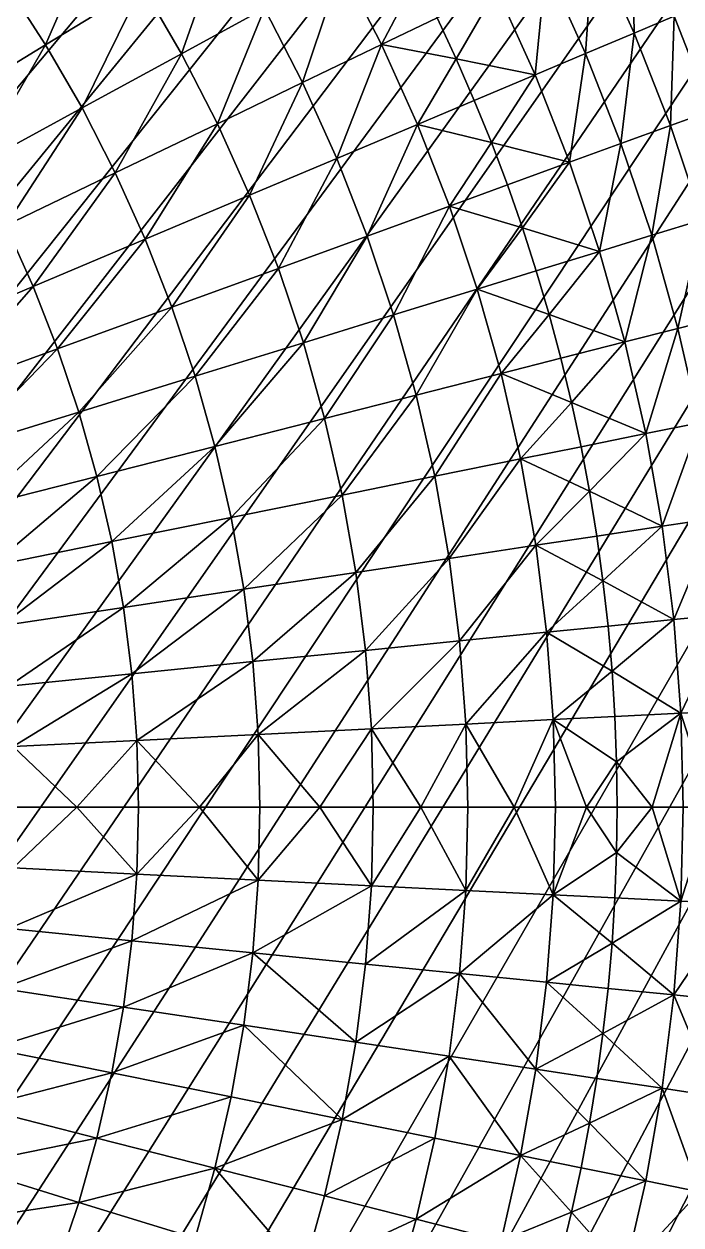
# Model space of a CAD drawing. Header units: millimetres. Extents: x -260 to 430, y -260 to 260.
# Drawn here: x 50.54 to 77.64, y -17.22 to 32.29 of the extents above; entities that cross this region are included whole.
import ezdxf

# ---------------------------------------------------------------- set-up
doc = ezdxf.new("R2010")
doc.units = ezdxf.units.MM
doc.header["$MEASUREMENT"] = 0
doc.layers.add('MESH_3D', color=2, linetype='CONTINUOUS')

msp = doc.modelspace()

# ---------------------------------------------------------------- linework, layer by layer
at = {"layer": 'MESH_3D'}
for points in [[(181.542, 186.125, 2950), (-259.919, 6.482, 2950), (-260, 0, 2950)], [(181.542, 186.125, 2950), (-260, 0, 2950), (-259.919, -6.482, 2950)], [(181.542, 186.125, 2950), (-259.677, 12.96, 2950), (-259.919, 6.482, 2950)], [(181.542, 186.125, 2950), (-259.919, -6.482, 2950), (-259.677, -12.96, 2950)], [(181.542, 186.125, 2950), (-259.273, 19.43, 2950), (-259.677, 12.96, 2950)], [(181.542, 186.125, 2950), (-259.677, -12.96, 2950), (-259.273, -19.43, 2950)], [(181.542, 186.125, 2950), (-258.708, 25.888, 2950), (-259.273, 19.43, 2950)], [(181.542, 186.125, 2950), (-259.273, -19.43, 2950), (-258.708, -25.888, 2950)], [(181.542, 186.125, 2950), (-257.982, 32.329, 2950), (-258.708, 25.888, 2950)], [(181.542, 186.125, 2950), (-258.708, -25.888, 2950), (-257.982, -32.329, 2950)], [(181.542, 186.125, 2950), (-257.982, -32.329, 2950), (-257.096, -38.751, 2950)], [(181.542, 186.125, 2950), (-257.096, -38.751, 2950), (-256.05, -45.149, 2950)], [(181.542, 186.125, 2950), (-256.05, -45.149, 2950), (-254.845, -51.518, 2950)], [(181.542, 186.125, 2950), (-254.845, -51.518, 2950), (-253.481, -57.855, 2950)], [(181.542, 186.125, 2950), (-253.481, -57.855, 2950), (-251.96, -64.157, 2950)], [(181.542, 186.125, 2950), (-251.96, -64.157, 2950), (-250.282, -70.419, 2950)], [(181.542, 186.125, 2950), (-250.282, -70.419, 2950), (-248.449, -76.636, 2950)], [(181.542, 186.125, 2950), (-248.449, -76.636, 2950), (-246.461, -82.807, 2950)], [(181.542, 186.125, 2950), (-246.461, -82.807, 2950), (-244.32, -88.925, 2950)], [(181.542, 186.125, 2950), (-244.32, -88.925, 2950), (-242.027, -94.989, 2950)], [(181.542, 186.125, 2950), (-242.027, -94.989, 2950), (-239.584, -100.993, 2950)], [(181.542, 186.125, 2950), (-239.584, -100.993, 2950), (-236.992, -106.935, 2950)], [(181.542, 186.125, 2950), (-236.992, -106.935, 2950), (-234.252, -112.81, 2950)], [(181.542, 186.125, 2950), (-234.252, -112.81, 2950), (-231.367, -118.615, 2950)], [(181.542, 186.125, 2950), (-231.367, -118.615, 2950), (-228.338, -124.346, 2950)], [(181.542, 186.125, 2950), (-228.338, -124.346, 2950), (-225.167, -130, 2950)], [(181.542, 186.125, 2950), (-225.167, -130, 2950), (-221.856, -135.573, 2950)], [(181.542, 186.125, 2950), (-221.856, -135.573, 2950), (-218.407, -141.062, 2950)], [(181.542, 186.125, 2950), (-218.407, -141.062, 2950), (-214.822, -146.463, 2950)], [(181.542, 186.125, 2950), (-214.822, -146.463, 2950), (-211.104, -151.773, 2950)], [(181.542, 186.125, 2950), (-211.104, -151.773, 2950), (-207.254, -156.989, 2950)], [(181.542, 186.125, 2950), (-207.254, -156.989, 2950), (-203.276, -162.107, 2950)], [(181.542, 186.125, 2950), (-203.276, -162.107, 2950), (-199.172, -167.125, 2950)], [(181.542, 186.125, 2950), (-199.172, -167.125, 2950), (-194.943, -172.038, 2950)], [(181.542, 186.125, 2950), (-194.943, -172.038, 2950), (-190.593, -176.845, 2950)], [(181.542, 186.125, 2950), (-190.593, -176.845, 2950), (-186.125, -181.542, 2950)], [(181.542, 186.125, 2950), (-186.125, -181.542, 2950), (-181.542, -186.125, 2950)], [(181.542, 186.125, 2950), (-181.542, -186.125, 2950), (-176.845, -190.593, 2950)], [(181.542, 186.125, 2950), (-176.845, -190.593, 2950), (-172.038, -194.943, 2950)], [(181.542, 186.125, 2950), (-172.038, -194.943, 2950), (-167.125, -199.172, 2950)], [(181.542, 186.125, 2950), (-167.125, -199.172, 2950), (-162.107, -203.276, 2950)], [(181.542, 186.125, 2950), (-162.107, -203.276, 2950), (-156.989, -207.254, 2950)], [(181.542, 186.125, 2950), (-156.989, -207.254, 2950), (-151.773, -211.104, 2950)], [(181.542, 186.125, 2950), (-151.773, -211.104, 2950), (-146.463, -214.822, 2950)], [(181.542, 186.125, 2950), (-146.463, -214.822, 2950), (-141.062, -218.407, 2950)], [(181.542, 186.125, 2950), (-141.062, -218.407, 2950), (-135.573, -221.856, 2950)], [(181.542, 186.125, 2950), (-135.573, -221.856, 2950), (-130, -225.167, 2950)], [(181.542, 186.125, 2950), (-130, -225.167, 2950), (-124.346, -228.338, 2950)], [(181.542, 186.125, 2950), (-124.346, -228.338, 2950), (-118.615, -231.367, 2950)], [(181.542, 186.125, 2950), (-118.615, -231.367, 2950), (-112.81, -234.252, 2950)], [(181.542, 186.125, 2950), (-112.81, -234.252, 2950), (-106.935, -236.992, 2950)], [(181.542, 186.125, 2950), (-106.935, -236.992, 2950), (-100.993, -239.584, 2950)], [(181.542, 186.125, 2950), (-100.993, -239.584, 2950), (-94.989, -242.027, 2950)], [(181.542, 186.125, 2950), (-94.989, -242.027, 2950), (-88.925, -244.32, 2950)], [(181.542, 186.125, 2950), (-88.925, -244.32, 2950), (-82.807, -246.461, 2950)], [(181.542, 186.125, 2950), (-82.807, -246.461, 2950), (-76.636, -248.449, 2950)], [(181.542, 186.125, 2950), (-76.636, -248.449, 2950), (-70.419, -250.282, 2950)], [(181.542, 186.125, 2950), (-70.419, -250.282, 2950), (-64.157, -251.96, 2950)], [(181.542, 186.125, 2950), (-64.157, -251.96, 2950), (-57.855, -253.481, 2950)], [(181.542, 186.125, 2950), (-57.855, -253.481, 2950), (-51.518, -254.845, 2950)], [(181.542, 186.125, 2950), (-51.518, -254.845, 2950), (-45.149, -256.05, 2950)], [(181.542, 186.125, 2950), (-45.149, -256.05, 2950), (-38.751, -257.096, 2950)], [(181.542, 186.125, 2950), (-38.751, -257.096, 2950), (-32.329, -257.982, 2950)], [(181.542, 186.125, 2950), (-32.329, -257.982, 2950), (-25.888, -258.708, 2950)], [(181.542, 186.125, 2950), (-25.888, -258.708, 2950), (-19.43, -259.273, 2950)], [(181.542, 186.125, 2950), (-19.43, -259.273, 2950), (-12.96, -259.677, 2950)], [(181.542, 186.125, 2950), (-12.96, -259.677, 2950), (-6.482, -259.919, 2950)], [(181.542, 186.125, 2950), (-6.482, -259.919, 2950), (0, -260, 2950)], [(181.542, 186.125, 2950), (0, -260, 2950), (6.482, -259.919, 2950)], [(181.542, 186.125, 2950), (6.482, -259.919, 2950), (12.96, -259.677, 2950)], [(181.542, 186.125, 2950), (12.96, -259.677, 2950), (19.43, -259.273, 2950)], [(181.542, 186.125, 2950), (19.43, -259.273, 2950), (25.888, -258.708, 2950)], [(181.542, 186.125, 2950), (25.888, -258.708, 2950), (32.329, -257.982, 2950)], [(181.542, 186.125, 2950), (32.329, -257.982, 2950), (45.149, -256.05, 2950)], [(181.542, 186.125, 2950), (45.149, -256.05, 2950), (64.157, -251.96, 2950)], [(181.542, 186.125, 2950), (64.157, -251.96, 2950), (82.807, -246.461, 2950)], [(53.659, 36.584, -34.667), (51.429, 31.427, -36.717), (49.798, 33.952, -36.717)], [(53.659, 36.584, -34.667), (55.416, 33.864, -34.667), (51.429, 31.427, -36.717)], [(75.626, 36.42, -22.245), (75.703, 31.912, -23.852), (74.018, 35.645, -23.852)], [(75.626, 36.42, -22.245), (77.347, 32.605, -22.245), (75.703, 31.912, -23.852)], [(58.742, 35.896, -32.733), (57.035, 31.06, -34.667), (55.416, 33.864, -34.667)], [(58.742, 35.896, -32.733), (60.458, 32.924, -32.733), (57.035, 31.06, -34.667)], [(74.018, 35.645, -23.852), (73.701, 31.068, -25.632), (72.061, 34.703, -25.632)], [(74.018, 35.645, -23.852), (75.703, 31.912, -23.852), (73.701, 31.068, -25.632)], [(72.061, 34.703, -25.632), (71.625, 30.193, -27.31), (70.031, 33.725, -27.31)], [(72.061, 34.703, -25.632), (73.701, 31.068, -25.632), (71.625, 30.193, -27.31)], [(63.63, 34.651, -30.723), (62.024, 29.869, -32.733), (60.458, 32.924, -32.733)], [(63.63, 34.651, -30.723), (65.278, 31.436, -30.723), (62.024, 29.869, -32.733)], [(63.63, 34.651, -30.723), (66.74, 34.216, -29.155), (65.278, 31.436, -30.723)], [(65.278, 31.436, -30.723), (66.74, 34.216, -29.155), (67.573, 32.541, -29.155)], [(49.798, 33.952, -36.717), (51.429, 31.427, -36.717), (47.149, 28.812, -38.639)], [(55.416, 33.864, -34.667), (52.931, 28.825, -36.717), (51.429, 31.427, -36.717)], [(55.416, 33.864, -34.667), (57.035, 31.06, -34.667), (52.931, 28.825, -36.717)], [(70.031, 33.725, -27.31), (68.363, 30.847, -29.155), (67.573, 32.541, -29.155)], [(70.031, 33.725, -27.31), (71.625, 30.193, -27.31), (68.363, 30.847, -29.155)], [(78.839, 33.233, -20.646), (78.876, 28.709, -22.245), (77.347, 32.605, -22.245)], [(60.458, 32.924, -32.733), (58.513, 28.178, -34.667), (57.035, 31.06, -34.667)], [(60.458, 32.924, -32.733), (62.024, 29.869, -32.733), (58.513, 28.178, -34.667)], [(65.278, 31.436, -30.723), (67.573, 32.541, -29.155), (68.363, 30.847, -29.155)], [(77.347, 32.605, -22.245), (77.2, 28.098, -23.852), (75.703, 31.912, -23.852)], [(77.347, 32.605, -22.245), (78.876, 28.709, -22.245), (77.2, 28.098, -23.852)], [(75.703, 31.912, -23.852), (75.158, 27.355, -25.632), (73.701, 31.068, -25.632)], [(75.703, 31.912, -23.852), (77.2, 28.098, -23.852), (75.158, 27.355, -25.632)], [(51.429, 31.427, -36.717), (48.526, 26.426, -38.639), (47.149, 28.812, -38.639)], [(51.429, 31.427, -36.717), (52.931, 28.825, -36.717), (48.526, 26.426, -38.639)], [(65.278, 31.436, -30.723), (63.436, 26.741, -32.733), (62.024, 29.869, -32.733)], [(65.278, 31.436, -30.723), (66.764, 28.143, -30.723), (63.436, 26.741, -32.733)], [(65.278, 31.436, -30.723), (68.363, 30.847, -29.155), (66.764, 28.143, -30.723)], [(57.035, 31.06, -34.667), (54.302, 26.151, -36.717), (52.931, 28.825, -36.717)], [(57.035, 31.06, -34.667), (58.513, 28.178, -34.667), (54.302, 26.151, -36.717)], [(66.764, 28.143, -30.723), (68.363, 30.847, -29.155), (69.111, 29.133, -29.155)], [(71.625, 30.193, -27.31), (69.111, 29.133, -29.155), (68.363, 30.847, -29.155)], [(73.701, 31.068, -25.632), (73.041, 26.585, -27.31), (71.625, 30.193, -27.31)], [(73.701, 31.068, -25.632), (75.158, 27.355, -25.632), (73.041, 26.585, -27.31)], [(62.024, 29.869, -32.733), (59.845, 25.227, -34.667), (58.513, 28.178, -34.667)], [(62.024, 29.869, -32.733), (63.436, 26.741, -32.733), (59.845, 25.227, -34.667)], [(71.625, 30.193, -27.31), (69.816, 27.401, -29.155), (69.111, 29.133, -29.155)], [(71.625, 30.193, -27.31), (73.041, 26.585, -27.31), (69.816, 27.401, -29.155)], [(52.931, 28.825, -36.717), (49.783, 23.974, -38.639), (48.526, 26.426, -38.639)], [(52.931, 28.825, -36.717), (54.302, 26.151, -36.717), (49.783, 23.974, -38.639)], [(66.764, 28.143, -30.723), (69.111, 29.133, -29.155), (69.816, 27.401, -29.155)], [(78.876, 28.709, -22.245), (78.504, 24.215, -23.852), (77.2, 28.098, -23.852)], [(58.513, 28.178, -34.667), (55.538, 23.411, -36.717), (54.302, 26.151, -36.717)], [(58.513, 28.178, -34.667), (59.845, 25.227, -34.667), (55.538, 23.411, -36.717)], [(66.764, 28.143, -30.723), (64.69, 23.545, -32.733), (63.436, 26.741, -32.733)], [(66.764, 28.143, -30.723), (68.084, 24.78, -30.723), (64.69, 23.545, -32.733)], [(66.764, 28.143, -30.723), (69.816, 27.401, -29.155), (68.084, 24.78, -30.723)], [(77.2, 28.098, -23.852), (76.428, 23.575, -25.632), (75.158, 27.355, -25.632)], [(77.2, 28.098, -23.852), (78.504, 24.215, -23.852), (76.428, 23.575, -25.632)], [(68.084, 24.78, -30.723), (69.816, 27.401, -29.155), (70.477, 25.652, -29.155)], [(73.041, 26.585, -27.31), (70.477, 25.652, -29.155), (69.816, 27.401, -29.155)], [(75.158, 27.355, -25.632), (74.275, 22.911, -27.31), (73.041, 26.585, -27.31)], [(75.158, 27.355, -25.632), (76.428, 23.575, -25.632), (74.275, 22.911, -27.31)], [(63.436, 26.741, -32.733), (61.028, 22.212, -34.667), (59.845, 25.227, -34.667)], [(63.436, 26.741, -32.733), (64.69, 23.545, -32.733), (61.028, 22.212, -34.667)], [(73.041, 26.585, -27.31), (71.095, 23.886, -29.155), (70.477, 25.652, -29.155)], [(73.041, 26.585, -27.31), (74.275, 22.911, -27.31), (71.095, 23.886, -29.155)], [(54.302, 26.151, -36.717), (50.916, 21.463, -38.639), (49.783, 23.974, -38.639)], [(54.302, 26.151, -36.717), (55.538, 23.411, -36.717), (50.916, 21.463, -38.639)], [(68.084, 24.78, -30.723), (70.477, 25.652, -29.155), (71.095, 23.886, -29.155)], [(59.845, 25.227, -34.667), (56.636, 20.614, -36.717), (55.538, 23.411, -36.717)], [(59.845, 25.227, -34.667), (61.028, 22.212, -34.667), (56.636, 20.614, -36.717)], [(68.084, 24.78, -30.723), (65.783, 20.291, -32.733), (64.69, 23.545, -32.733)], [(68.084, 24.78, -30.723), (69.234, 21.356, -30.723), (65.783, 20.291, -32.733)], [(68.084, 24.78, -30.723), (71.095, 23.886, -29.155), (69.234, 21.356, -30.723)], [(49.783, 23.974, -38.639), (50.916, 21.463, -38.639), (46.221, 19.484, -40.339)], [(69.234, 21.356, -30.723), (71.095, 23.886, -29.155), (71.668, 22.107, -29.155)], [(74.275, 22.911, -27.31), (71.668, 22.107, -29.155), (71.095, 23.886, -29.155)], [(78.504, 24.215, -23.852), (77.508, 19.736, -25.632), (76.428, 23.575, -25.632)], [(78.504, 24.215, -23.852), (79.614, 20.272, -23.852), (77.508, 19.736, -25.632)], [(55.538, 23.411, -36.717), (51.923, 18.898, -38.639), (50.916, 21.463, -38.639)], [(55.538, 23.411, -36.717), (56.636, 20.614, -36.717), (51.923, 18.898, -38.639)], [(64.69, 23.545, -32.733), (62.059, 19.143, -34.667), (61.028, 22.212, -34.667)], [(64.69, 23.545, -32.733), (65.783, 20.291, -32.733), (62.059, 19.143, -34.667)], [(76.428, 23.575, -25.632), (75.325, 19.18, -27.31), (74.275, 22.911, -27.31)], [(76.428, 23.575, -25.632), (77.508, 19.736, -25.632), (75.325, 19.18, -27.31)], [(74.275, 22.911, -27.31), (72.197, 20.313, -29.155), (71.668, 22.107, -29.155)], [(74.275, 22.911, -27.31), (75.325, 19.18, -27.31), (72.197, 20.313, -29.155)], [(61.028, 22.212, -34.667), (57.593, 17.765, -36.717), (56.636, 20.614, -36.717)], [(61.028, 22.212, -34.667), (62.059, 19.143, -34.667), (57.593, 17.765, -36.717)], [(69.234, 21.356, -30.723), (71.668, 22.107, -29.155), (72.197, 20.313, -29.155)], [(50.916, 21.463, -38.639), (47.135, 17.156, -40.339), (46.221, 19.484, -40.339)], [(50.916, 21.463, -38.639), (51.923, 18.898, -38.639), (47.135, 17.156, -40.339)], [(69.234, 21.356, -30.723), (66.713, 16.987, -32.733), (65.783, 20.291, -32.733)], [(69.234, 21.356, -30.723), (70.213, 17.878, -30.723), (66.713, 16.987, -32.733)], [(69.234, 21.356, -30.723), (72.197, 20.313, -29.155), (70.213, 17.878, -30.723)], [(56.636, 20.614, -36.717), (52.8, 16.287, -38.639), (51.923, 18.898, -38.639)], [(56.636, 20.614, -36.717), (57.593, 17.765, -36.717), (52.8, 16.287, -38.639)], [(70.213, 17.878, -30.723), (72.197, 20.313, -29.155), (72.681, 18.507, -29.155)], [(75.325, 19.18, -27.31), (72.681, 18.507, -29.155), (72.197, 20.313, -29.155)], [(65.783, 20.291, -32.733), (62.936, 16.025, -34.667), (62.059, 19.143, -34.667)], [(65.783, 20.291, -32.733), (66.713, 16.987, -32.733), (62.936, 16.025, -34.667)], [(79.614, 20.272, -23.852), (78.396, 15.848, -25.632), (77.508, 19.736, -25.632)], [(77.508, 19.736, -25.632), (76.188, 15.402, -27.31), (75.325, 19.18, -27.31)], [(77.508, 19.736, -25.632), (78.396, 15.848, -25.632), (76.188, 15.402, -27.31)], [(51.923, 18.898, -38.639), (47.931, 14.785, -40.339), (47.135, 17.156, -40.339)], [(51.923, 18.898, -38.639), (52.8, 16.287, -38.639), (47.931, 14.785, -40.339)], [(62.059, 19.143, -34.667), (58.407, 14.872, -36.717), (57.593, 17.765, -36.717)], [(62.059, 19.143, -34.667), (62.936, 16.025, -34.667), (58.407, 14.872, -36.717)], [(75.325, 19.18, -27.31), (73.12, 16.689, -29.155), (72.681, 18.507, -29.155)], [(75.325, 19.18, -27.31), (76.188, 15.402, -27.31), (73.12, 16.689, -29.155)], [(70.213, 17.878, -30.723), (72.681, 18.507, -29.155), (73.12, 16.689, -29.155)], [(70.213, 17.878, -30.723), (67.477, 13.641, -32.733), (66.713, 16.987, -32.733)], [(70.213, 17.878, -30.723), (71.017, 14.356, -30.723), (67.477, 13.641, -32.733)], [(70.213, 17.878, -30.723), (73.12, 16.689, -29.155), (71.017, 14.356, -30.723)], [(57.593, 17.765, -36.717), (53.547, 13.635, -38.639), (52.8, 16.287, -38.639)], [(57.593, 17.765, -36.717), (58.407, 14.872, -36.717), (53.547, 13.635, -38.639)], [(66.713, 16.987, -32.733), (63.657, 12.868, -34.667), (62.936, 16.025, -34.667)], [(66.713, 16.987, -32.733), (67.477, 13.641, -32.733), (63.657, 12.868, -34.667)], [(71.017, 14.356, -30.723), (73.12, 16.689, -29.155), (73.513, 14.861, -29.155)], [(76.188, 15.402, -27.31), (73.513, 14.861, -29.155), (73.12, 16.689, -29.155)], [(52.8, 16.287, -38.639), (48.609, 12.377, -40.339), (47.931, 14.785, -40.339)], [(52.8, 16.287, -38.639), (53.547, 13.635, -38.639), (48.609, 12.377, -40.339)], [(62.936, 16.025, -34.667), (59.076, 11.942, -36.717), (58.407, 14.872, -36.717)], [(62.936, 16.025, -34.667), (63.657, 12.868, -34.667), (59.076, 11.942, -36.717)], [(78.396, 15.848, -25.632), (76.861, 11.585, -27.31), (76.188, 15.402, -27.31)], [(78.396, 15.848, -25.632), (79.088, 11.921, -25.632), (76.861, 11.585, -27.31)], [(76.188, 15.402, -27.31), (73.861, 13.024, -29.155), (73.513, 14.861, -29.155)], [(76.188, 15.402, -27.31), (76.861, 11.585, -27.31), (73.861, 13.024, -29.155)], [(58.407, 14.872, -36.717), (54.16, 10.949, -38.639), (53.547, 13.635, -38.639)], [(58.407, 14.872, -36.717), (59.076, 11.942, -36.717), (54.16, 10.949, -38.639)], [(71.017, 14.356, -30.723), (73.513, 14.861, -29.155), (73.861, 13.024, -29.155)], [(71.017, 14.356, -30.723), (68.073, 10.26, -32.733), (67.477, 13.641, -32.733)], [(71.017, 14.356, -30.723), (71.644, 10.799, -30.723), (68.073, 10.26, -32.733)], [(71.017, 14.356, -30.723), (73.861, 13.024, -29.155), (71.644, 10.799, -30.723)], [(53.547, 13.635, -38.639), (49.165, 9.939, -40.339), (48.609, 12.377, -40.339)], [(53.547, 13.635, -38.639), (54.16, 10.949, -38.639), (49.165, 9.939, -40.339)], [(67.477, 13.641, -32.733), (64.219, 9.679, -34.667), (63.657, 12.868, -34.667)], [(67.477, 13.641, -32.733), (68.073, 10.26, -32.733), (64.219, 9.679, -34.667)], [(71.644, 10.799, -30.723), (73.861, 13.024, -29.155), (74.162, 11.178, -29.155)], [(76.861, 11.585, -27.31), (74.162, 11.178, -29.155), (73.861, 13.024, -29.155)], [(63.657, 12.868, -34.667), (59.598, 8.983, -36.717), (59.076, 11.942, -36.717)], [(63.657, 12.868, -34.667), (64.219, 9.679, -34.667), (59.598, 8.983, -36.717)], [(59.076, 11.942, -36.717), (54.638, 8.235, -38.639), (54.16, 10.949, -38.639)], [(59.076, 11.942, -36.717), (59.598, 8.983, -36.717), (54.638, 8.235, -38.639)], [(79.088, 11.921, -25.632), (77.343, 7.739, -27.31), (76.861, 11.585, -27.31)], [(79.088, 11.921, -25.632), (79.584, 7.964, -25.632), (77.343, 7.739, -27.31)], [(76.861, 11.585, -27.31), (74.418, 9.326, -29.155), (74.162, 11.178, -29.155)], [(76.861, 11.585, -27.31), (77.343, 7.739, -27.31), (74.418, 9.326, -29.155)], [(54.16, 10.949, -38.639), (49.6, 7.476, -40.339), (49.165, 9.939, -40.339)], [(54.16, 10.949, -38.639), (54.638, 8.235, -38.639), (49.6, 7.476, -40.339)], [(71.644, 10.799, -30.723), (74.162, 11.178, -29.155), (74.418, 9.326, -29.155)], [(71.644, 10.799, -30.723), (68.5, 6.854, -32.733), (68.073, 10.26, -32.733)], [(71.644, 10.799, -30.723), (72.093, 7.214, -30.723), (68.5, 6.854, -32.733)], [(71.644, 10.799, -30.723), (74.418, 9.326, -29.155), (72.093, 7.214, -30.723)], [(68.073, 10.26, -32.733), (64.622, 6.466, -34.667), (64.219, 9.679, -34.667)], [(68.073, 10.26, -32.733), (68.5, 6.854, -32.733), (64.622, 6.466, -34.667)], [(64.219, 9.679, -34.667), (59.971, 6.001, -36.717), (59.598, 8.983, -36.717)], [(64.219, 9.679, -34.667), (64.622, 6.466, -34.667), (59.971, 6.001, -36.717)], [(59.598, 8.983, -36.717), (54.981, 5.502, -38.639), (54.638, 8.235, -38.639)], [(59.598, 8.983, -36.717), (59.971, 6.001, -36.717), (54.981, 5.502, -38.639)], [(72.093, 7.214, -30.723), (74.418, 9.326, -29.155), (74.627, 7.468, -29.155)], [(77.343, 7.739, -27.31), (74.627, 7.468, -29.155), (74.418, 9.326, -29.155)], [(54.638, 8.235, -38.639), (49.911, 4.994, -40.339), (49.6, 7.476, -40.339)], [(54.638, 8.235, -38.639), (54.981, 5.502, -38.639), (49.911, 4.994, -40.339)], [(79.584, 7.964, -25.632), (77.632, 3.874, -27.31), (77.343, 7.739, -27.31)], [(79.584, 7.964, -25.632), (79.882, 3.987, -25.632), (77.632, 3.874, -27.31)], [(72.093, 7.214, -30.723), (74.627, 7.468, -29.155), (74.79, 5.605, -29.155)], [(77.343, 7.739, -27.31), (74.79, 5.605, -29.155), (74.627, 7.468, -29.155)], [(77.343, 7.739, -27.31), (77.632, 3.874, -27.31), (74.79, 5.605, -29.155)], [(72.093, 7.214, -30.723), (68.756, 3.431, -32.733), (68.5, 6.854, -32.733)], [(72.093, 7.214, -30.723), (72.363, 3.611, -30.723), (68.756, 3.431, -32.733)], [(72.093, 7.214, -30.723), (74.79, 5.605, -29.155), (72.363, 3.611, -30.723)], [(64.622, 6.466, -34.667), (60.196, 3.004, -36.717), (59.971, 6.001, -36.717)], [(64.622, 6.466, -34.667), (64.864, 3.237, -34.667), (60.196, 3.004, -36.717)], [(68.5, 6.854, -32.733), (64.864, 3.237, -34.667), (64.622, 6.466, -34.667)], [(68.5, 6.854, -32.733), (68.756, 3.431, -32.733), (64.864, 3.237, -34.667)], [(59.971, 6.001, -36.717), (55.187, 2.754, -38.639), (54.981, 5.502, -38.639)], [(59.971, 6.001, -36.717), (60.196, 3.004, -36.717), (55.187, 2.754, -38.639)], [(54.981, 5.502, -38.639), (50.097, 2.5, -40.339), (49.911, 4.994, -40.339)], [(54.981, 5.502, -38.639), (55.187, 2.754, -38.639), (50.097, 2.5, -40.339)], [(72.363, 3.611, -30.723), (74.79, 5.605, -29.155), (74.907, 3.738, -29.155)], [(77.632, 3.874, -27.31), (74.907, 3.738, -29.155), (74.79, 5.605, -29.155)], [(79.882, 3.987, -25.632), (78.864, 0, -26.483), (77.632, 3.874, -27.31)], [(72.363, 3.611, -30.723), (70.755, 0, -31.697), (68.756, 3.431, -32.733)], [(72.363, 3.611, -30.723), (72.453, 0, -30.723), (70.755, 0, -31.697)], [(72.363, 3.611, -30.723), (74.907, 3.738, -29.155), (74.977, 1.87, -29.155)], [(72.363, 3.611, -30.723), (74.977, 1.87, -29.155), (73.734, 0, -29.951)], [(72.363, 3.611, -30.723), (73.734, 0, -29.951), (72.453, 0, -30.723)], [(77.632, 3.874, -27.31), (74.977, 1.87, -29.155), (74.907, 3.738, -29.155)], [(77.632, 3.874, -27.31), (76.447, 0, -28.2), (74.977, 1.87, -29.155)], [(77.632, 3.874, -27.31), (77.729, 0, -27.31), (76.447, 0, -28.2)], [(77.632, 3.874, -27.31), (78.864, 0, -26.483), (77.729, 0, -27.31)], [(60.196, 3.004, -36.717), (57.774, 0, -37.707), (55.187, 2.754, -38.639)], [(60.196, 3.004, -36.717), (60.271, 0, -36.717), (57.774, 0, -37.707)], [(64.864, 3.237, -34.667), (62.743, 0, -35.666), (60.196, 3.004, -36.717)], [(60.196, 3.004, -36.717), (62.743, 0, -35.666), (60.271, 0, -36.717)], [(64.864, 3.237, -34.667), (64.944, 0, -34.667), (62.743, 0, -35.666)], [(68.756, 3.431, -32.733), (66.904, 0, -33.723), (64.864, 3.237, -34.667)], [(64.864, 3.237, -34.667), (66.904, 0, -33.723), (64.944, 0, -34.667)], [(68.756, 3.431, -32.733), (68.842, 0, -32.733), (66.904, 0, -33.723)], [(68.756, 3.431, -32.733), (70.755, 0, -31.697), (68.842, 0, -32.733)], [(55.187, 2.754, -38.639), (52.716, 0, -39.516), (50.097, 2.5, -40.339)], [(50.097, 2.5, -40.339), (52.716, 0, -39.516), (50.16, 0, -40.339)], [(55.187, 2.754, -38.639), (55.255, 0, -38.639), (52.716, 0, -39.516)], [(55.187, 2.754, -38.639), (57.774, 0, -37.707), (55.255, 0, -38.639)], [(74.977, 1.87, -29.155), (75, 0, -29.155), (73.734, 0, -29.951)], [(74.977, 1.87, -29.155), (76.447, 0, -28.2), (75, 0, -29.155)], [(50.097, -2.5, -40.339), (50.16, 0, -40.339), (52.716, 0, -39.516)], [(55.187, -2.754, -38.639), (50.097, -2.5, -40.339), (52.716, 0, -39.516)], [(55.187, -2.754, -38.639), (52.716, 0, -39.516), (55.255, 0, -38.639)], [(55.187, -2.754, -38.639), (55.255, 0, -38.639), (57.774, 0, -37.707)], [(60.196, -3.004, -36.717), (55.187, -2.754, -38.639), (57.774, 0, -37.707)], [(60.196, -3.004, -36.717), (57.774, 0, -37.707), (60.271, 0, -36.717)], [(60.196, -3.004, -36.717), (60.271, 0, -36.717), (62.743, 0, -35.666)], [(64.864, -3.237, -34.667), (60.196, -3.004, -36.717), (62.743, 0, -35.666)], [(64.864, -3.237, -34.667), (62.743, 0, -35.666), (64.944, 0, -34.667)], [(64.864, -3.237, -34.667), (64.944, 0, -34.667), (66.904, 0, -33.723)], [(68.756, -3.431, -32.733), (64.864, -3.237, -34.667), (66.904, 0, -33.723)], [(68.756, -3.431, -32.733), (66.904, 0, -33.723), (68.842, 0, -32.733)], [(68.756, -3.431, -32.733), (68.842, 0, -32.733), (70.755, 0, -31.697)], [(72.363, -3.611, -30.723), (68.756, -3.431, -32.733), (70.755, 0, -31.697)], [(72.363, -3.611, -30.723), (70.755, 0, -31.697), (72.453, 0, -30.723)], [(72.363, -3.611, -30.723), (72.453, 0, -30.723), (73.734, 0, -29.951)], [(72.363, -3.611, -30.723), (73.734, 0, -29.951), (74.977, -1.87, -29.155)], [(75, 0, -29.155), (74.977, -1.87, -29.155), (73.734, 0, -29.951)], [(76.447, 0, -28.2), (74.977, -1.87, -29.155), (75, 0, -29.155)], [(77.632, -3.874, -27.31), (74.977, -1.87, -29.155), (76.447, 0, -28.2)], [(77.632, -3.874, -27.31), (76.447, 0, -28.2), (77.729, 0, -27.31)], [(77.632, -3.874, -27.31), (77.729, 0, -27.31), (78.864, 0, -26.483)], [(79.882, -3.987, -25.632), (77.632, -3.874, -27.31), (78.864, 0, -26.483)], [(72.363, -3.611, -30.723), (74.977, -1.87, -29.155), (74.907, -3.738, -29.155)], [(77.632, -3.874, -27.31), (74.907, -3.738, -29.155), (74.977, -1.87, -29.155)], [(55.187, -2.754, -38.639), (49.911, -4.994, -40.339), (50.097, -2.5, -40.339)], [(55.187, -2.754, -38.639), (54.981, -5.502, -38.639), (49.911, -4.994, -40.339)], [(60.196, -3.004, -36.717), (54.981, -5.502, -38.639), (55.187, -2.754, -38.639)], [(60.196, -3.004, -36.717), (59.971, -6.001, -36.717), (54.981, -5.502, -38.639)], [(64.864, -3.237, -34.667), (59.971, -6.001, -36.717), (60.196, -3.004, -36.717)], [(64.864, -3.237, -34.667), (64.622, -6.466, -34.667), (59.971, -6.001, -36.717)], [(68.756, -3.431, -32.733), (64.622, -6.466, -34.667), (64.864, -3.237, -34.667)], [(68.756, -3.431, -32.733), (68.5, -6.854, -32.733), (64.622, -6.466, -34.667)], [(72.363, -3.611, -30.723), (68.5, -6.854, -32.733), (68.756, -3.431, -32.733)], [(72.363, -3.611, -30.723), (72.093, -7.214, -30.723), (68.5, -6.854, -32.733)], [(72.363, -3.611, -30.723), (74.79, -5.605, -29.155), (72.093, -7.214, -30.723)], [(72.363, -3.611, -30.723), (74.907, -3.738, -29.155), (74.79, -5.605, -29.155)], [(77.632, -3.874, -27.31), (74.79, -5.605, -29.155), (74.907, -3.738, -29.155)], [(77.632, -3.874, -27.31), (77.343, -7.739, -27.31), (74.79, -5.605, -29.155)], [(79.882, -3.987, -25.632), (77.343, -7.739, -27.31), (77.632, -3.874, -27.31)], [(79.882, -3.987, -25.632), (79.584, -7.964, -25.632), (77.343, -7.739, -27.31)], [(54.981, -5.502, -38.639), (49.6, -7.476, -40.339), (49.911, -4.994, -40.339)], [(54.981, -5.502, -38.639), (54.638, -8.235, -38.639), (49.6, -7.476, -40.339)], [(59.971, -6.001, -36.717), (54.638, -8.235, -38.639), (54.981, -5.502, -38.639)], [(72.093, -7.214, -30.723), (74.79, -5.605, -29.155), (74.627, -7.468, -29.155)], [(77.343, -7.739, -27.31), (74.627, -7.468, -29.155), (74.79, -5.605, -29.155)], [(59.971, -6.001, -36.717), (59.598, -8.983, -36.717), (54.638, -8.235, -38.639)], [(64.219, -9.679, -34.667), (59.598, -8.983, -36.717), (59.971, -6.001, -36.717)], [(64.622, -6.466, -34.667), (64.219, -9.679, -34.667), (59.971, -6.001, -36.717)], [(68.5, -6.854, -32.733), (64.219, -9.679, -34.667), (64.622, -6.466, -34.667)], [(68.5, -6.854, -32.733), (68.073, -10.26, -32.733), (64.219, -9.679, -34.667)], [(71.644, -10.799, -30.723), (68.073, -10.26, -32.733), (68.5, -6.854, -32.733)], [(72.093, -7.214, -30.723), (71.644, -10.799, -30.723), (68.5, -6.854, -32.733)], [(72.093, -7.214, -30.723), (74.418, -9.326, -29.155), (71.644, -10.799, -30.723)], [(72.093, -7.214, -30.723), (74.627, -7.468, -29.155), (74.418, -9.326, -29.155)], [(54.638, -8.235, -38.639), (49.165, -9.939, -40.339), (49.6, -7.476, -40.339)], [(77.343, -7.739, -27.31), (74.418, -9.326, -29.155), (74.627, -7.468, -29.155)], [(77.343, -7.739, -27.31), (76.861, -11.585, -27.31), (74.418, -9.326, -29.155)], [(77.343, -7.739, -27.31), (79.088, -11.921, -25.632), (76.861, -11.585, -27.31)], [(79.584, -7.964, -25.632), (79.088, -11.921, -25.632), (77.343, -7.739, -27.31)], [(54.638, -8.235, -38.639), (54.16, -10.949, -38.639), (49.165, -9.939, -40.339)], [(59.598, -8.983, -36.717), (54.16, -10.949, -38.639), (54.638, -8.235, -38.639)], [(59.598, -8.983, -36.717), (59.076, -11.942, -36.717), (54.16, -10.949, -38.639)], [(63.657, -12.868, -34.667), (59.076, -11.942, -36.717), (59.598, -8.983, -36.717)], [(64.219, -9.679, -34.667), (63.657, -12.868, -34.667), (59.598, -8.983, -36.717)], [(71.644, -10.799, -30.723), (74.418, -9.326, -29.155), (74.162, -11.178, -29.155)], [(76.861, -11.585, -27.31), (74.162, -11.178, -29.155), (74.418, -9.326, -29.155)], [(68.073, -10.26, -32.733), (63.657, -12.868, -34.667), (64.219, -9.679, -34.667)], [(54.16, -10.949, -38.639), (48.609, -12.377, -40.339), (49.165, -9.939, -40.339)], [(68.073, -10.26, -32.733), (67.477, -13.641, -32.733), (63.657, -12.868, -34.667)], [(71.017, -14.356, -30.723), (67.477, -13.641, -32.733), (68.073, -10.26, -32.733)], [(71.644, -10.799, -30.723), (71.017, -14.356, -30.723), (68.073, -10.26, -32.733)], [(71.644, -10.799, -30.723), (73.861, -13.024, -29.155), (71.017, -14.356, -30.723)], [(71.644, -10.799, -30.723), (74.162, -11.178, -29.155), (73.861, -13.024, -29.155)], [(54.16, -10.949, -38.639), (53.547, -13.635, -38.639), (48.609, -12.377, -40.339)], [(59.076, -11.942, -36.717), (53.547, -13.635, -38.639), (54.16, -10.949, -38.639)], [(76.861, -11.585, -27.31), (73.861, -13.024, -29.155), (74.162, -11.178, -29.155)], [(76.861, -11.585, -27.31), (76.188, -15.402, -27.31), (73.861, -13.024, -29.155)], [(76.861, -11.585, -27.31), (78.396, -15.848, -25.632), (76.188, -15.402, -27.31)], [(79.088, -11.921, -25.632), (78.396, -15.848, -25.632), (76.861, -11.585, -27.31)], [(59.076, -11.942, -36.717), (58.407, -14.872, -36.717), (53.547, -13.635, -38.639)], [(63.657, -12.868, -34.667), (58.407, -14.872, -36.717), (59.076, -11.942, -36.717)], [(53.547, -13.635, -38.639), (47.931, -14.785, -40.339), (48.609, -12.377, -40.339)], [(63.657, -12.868, -34.667), (62.936, -16.025, -34.667), (58.407, -14.872, -36.717)], [(67.477, -13.641, -32.733), (62.936, -16.025, -34.667), (63.657, -12.868, -34.667)], [(71.017, -14.356, -30.723), (73.861, -13.024, -29.155), (73.513, -14.861, -29.155)], [(76.188, -15.402, -27.31), (73.513, -14.861, -29.155), (73.861, -13.024, -29.155)], [(53.547, -13.635, -38.639), (52.8, -16.287, -38.639), (47.931, -14.785, -40.339)], [(58.407, -14.872, -36.717), (52.8, -16.287, -38.639), (53.547, -13.635, -38.639)], [(67.477, -13.641, -32.733), (66.713, -16.987, -32.733), (62.936, -16.025, -34.667)], [(71.017, -14.356, -30.723), (66.713, -16.987, -32.733), (67.477, -13.641, -32.733)], [(71.017, -14.356, -30.723), (70.213, -17.878, -30.723), (66.713, -16.987, -32.733)], [(71.017, -14.356, -30.723), (73.12, -16.689, -29.155), (70.213, -17.878, -30.723)], [(71.017, -14.356, -30.723), (73.513, -14.861, -29.155), (73.12, -16.689, -29.155)], [(52.8, -16.287, -38.639), (47.135, -17.156, -40.339), (47.931, -14.785, -40.339)], [(58.407, -14.872, -36.717), (57.593, -17.765, -36.717), (52.8, -16.287, -38.639)], [(62.059, -19.143, -34.667), (57.593, -17.765, -36.717), (58.407, -14.872, -36.717)], [(62.936, -16.025, -34.667), (62.059, -19.143, -34.667), (58.407, -14.872, -36.717)], [(76.188, -15.402, -27.31), (73.12, -16.689, -29.155), (73.513, -14.861, -29.155)], [(76.188, -15.402, -27.31), (75.325, -19.18, -27.31), (73.12, -16.689, -29.155)], [(78.396, -15.848, -25.632), (75.325, -19.18, -27.31), (76.188, -15.402, -27.31)], [(52.8, -16.287, -38.639), (51.923, -18.898, -38.639), (47.135, -17.156, -40.339)], [(57.593, -17.765, -36.717), (51.923, -18.898, -38.639), (52.8, -16.287, -38.639)], [(66.713, -16.987, -32.733), (62.059, -19.143, -34.667), (62.936, -16.025, -34.667)], [(78.396, -15.848, -25.632), (77.508, -19.736, -25.632), (75.325, -19.18, -27.31)], [(80.525, -16.279, -23.852), (77.508, -19.736, -25.632), (78.396, -15.848, -25.632)], [(80.525, -16.279, -23.852), (79.614, -20.272, -23.852), (77.508, -19.736, -25.632)], [(70.213, -17.878, -30.723), (73.12, -16.689, -29.155), (72.681, -18.507, -29.155)], [(75.325, -19.18, -27.31), (72.681, -18.507, -29.155), (73.12, -16.689, -29.155)], [(51.923, -18.898, -38.639), (46.221, -19.484, -40.339), (47.135, -17.156, -40.339)], [(66.713, -16.987, -32.733), (65.783, -20.291, -32.733), (62.059, -19.143, -34.667)], [(70.213, -17.878, -30.723), (65.783, -20.291, -32.733), (66.713, -16.987, -32.733)]]:
    msp.add_3dface(points, dxfattribs=at)

doc.saveas('drawing.dxf')
